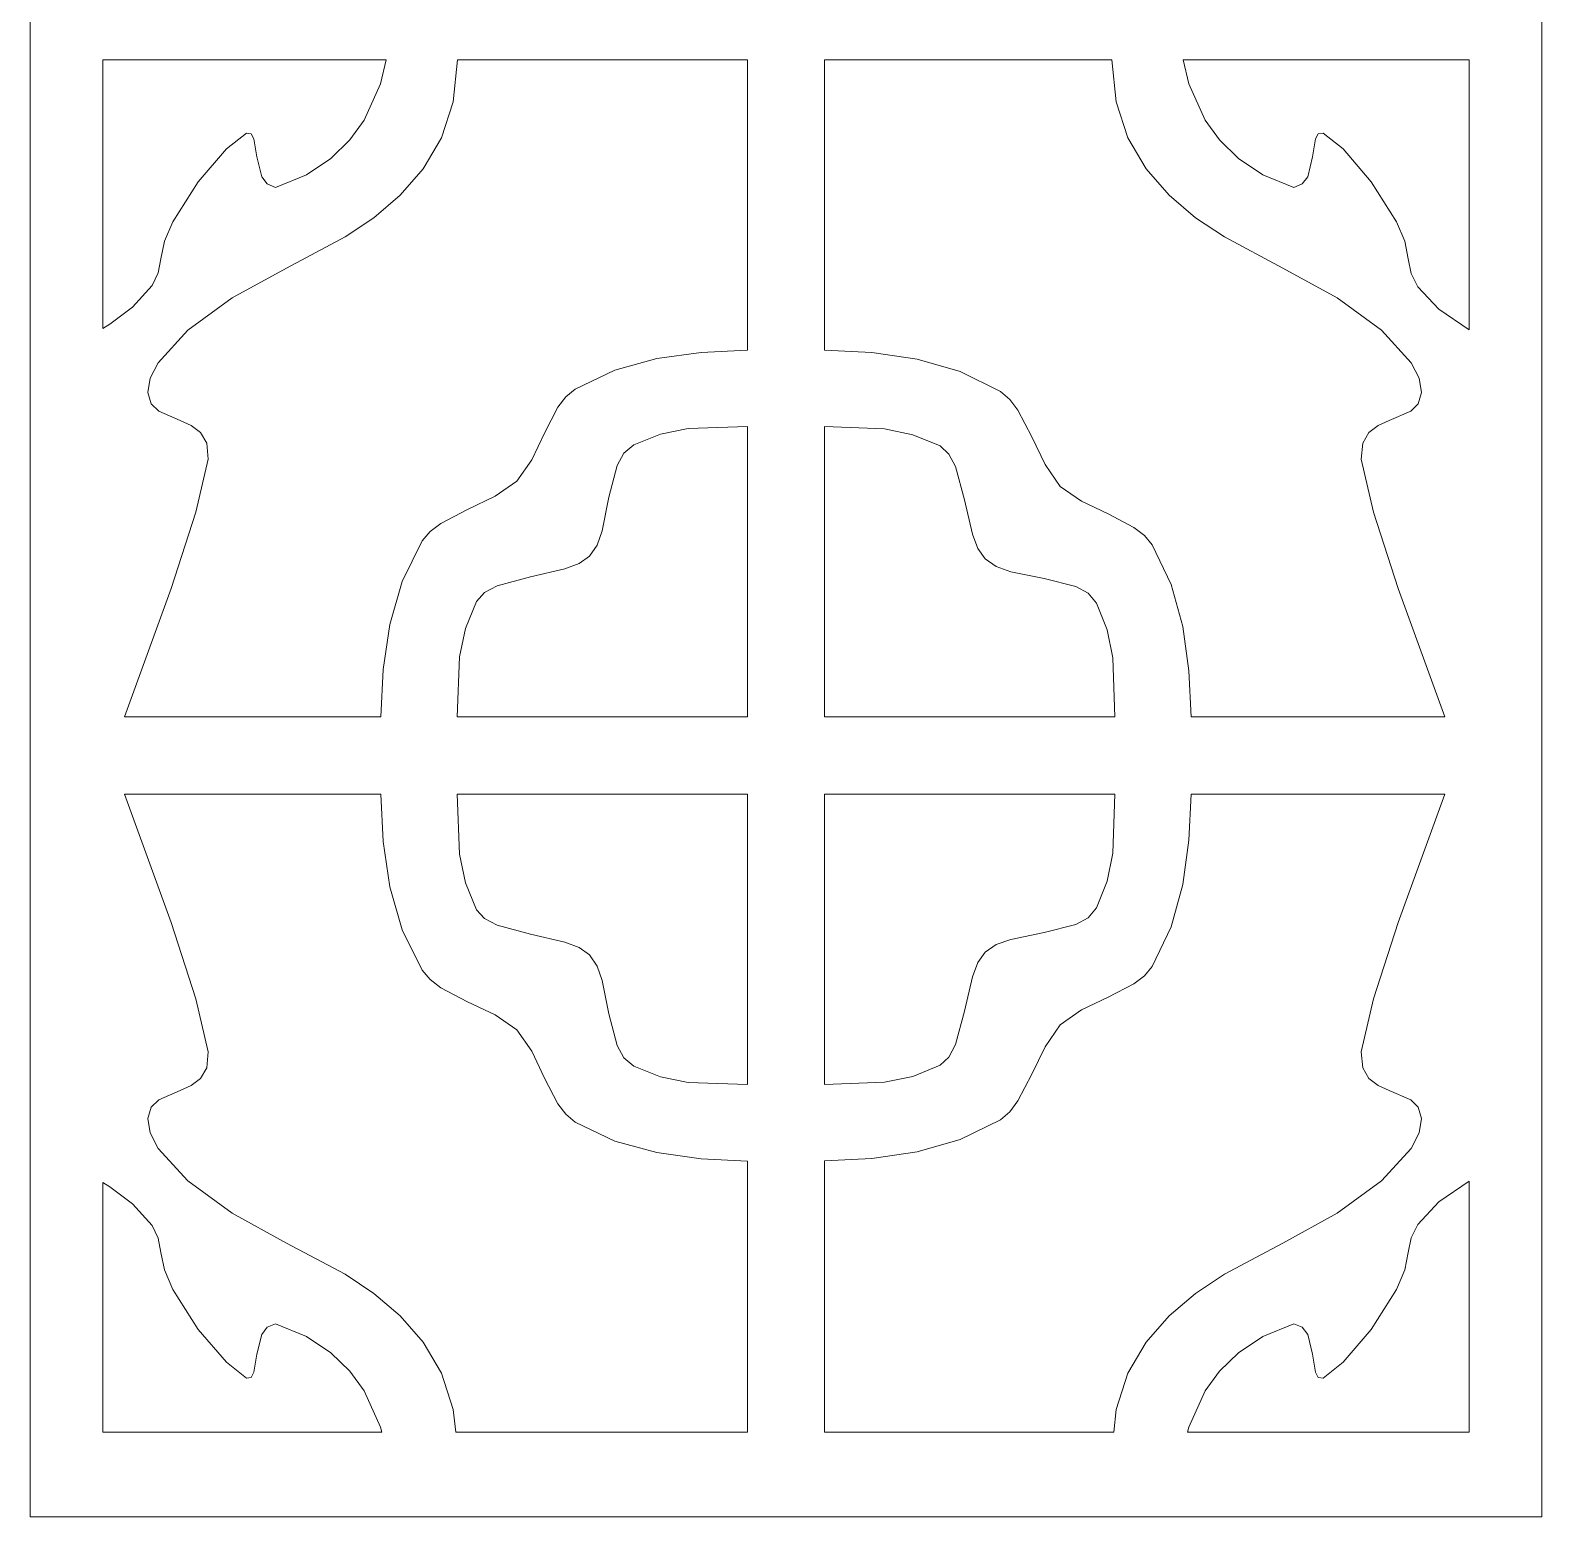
# Model space of a CAD drawing. Header units: centimetres. Extents: x -9.2 to 6.7, y -13.6 to 13.1.
# Drawn here: x -0.08 to 6.71, y -13.58 to -6.89 of the extents above; entities that cross this region are included whole.
import ezdxf

# ---------------------------------------------------------------- set-up
doc = ezdxf.new("R2010")
doc.units = ezdxf.units.CM
doc.header["$MEASUREMENT"] = 0
doc.layers.add('layer 1', color=7, linetype='Continuous')

msp = doc.modelspace()

# ---------------------------------------------------------------- linework, layer by layer
at = {"layer": 'layer 1', "color": 242, "lineweight": 9}
for points, knots in [([(-0.08297, 13.06701), (-0.08297, 13.06701), (6.71348, 13.06701), (6.71348, 13.06701), (6.71348, 13.06701), (6.71348, 13.06701), (6.71348, -13.57505), (6.71348, -13.57505), (6.71348, -13.57505), (6.71348, -13.57505), (-0.08297, -13.57505), (-0.08297, -13.57505), (-0.08297, -13.57505), (-0.08297, -13.57505), (-0.08297, 13.06701), (-0.08297, 13.06701)], [0, 0, 0, 0, 0.2, 0.2, 0.2, 0.2, 0.4, 0.4, 0.4, 0.4, 0.6, 0.6, 0.6, 0.6, 1, 1, 1, 1]), ([(0.24286, -8.2356), (0.24286, -8.2356), (0.24286, -7.02781), (0.24286, -7.02781), (0.24286, -7.02781), (0.24286, -7.02781), (1.51715, -7.02781), (1.51715, -7.02781), (1.51715, -7.02781), (1.51715, -7.02781), (1.4924, -7.13549), (1.4924, -7.13549), (1.4924, -7.13549), (1.4924, -7.13549), (1.41815, -7.29919), (1.41815, -7.29919), (1.41815, -7.29919), (1.41815, -7.29919), (1.35477, -7.38691), (1.35477, -7.38691), (1.35477, -7.38691), (1.35477, -7.38691), (1.26922, -7.47072), (1.26922, -7.47072), (1.26922, -7.47072), (1.26922, -7.47072), (1.15893, -7.54367), (1.15893, -7.54367), (1.15893, -7.54367), (1.15893, -7.54367), (1.01998, -7.60098), (1.01998, -7.60098), (1.01998, -7.60098), (1.01998, -7.60098), (0.98177, -7.58492), (0.98177, -7.58492), (0.98177, -7.58492), (0.98177, -7.58492), (0.95788, -7.55278), (0.95788, -7.55278), (0.95788, -7.55278), (0.95788, -7.55278), (0.93574, -7.46421), (0.93574, -7.46421), (0.93574, -7.46421), (0.93574, -7.46421), (0.92315, -7.38257), (0.92315, -7.38257), (0.92315, -7.38257), (0.92315, -7.38257), (0.91056, -7.35955), (0.91056, -7.35955), (0.91056, -7.35955), (0.91056, -7.35955), (0.88884, -7.35652), (0.88884, -7.35652), (0.88884, -7.35652), (0.88884, -7.35652), (0.79897, -7.42772), (0.79897, -7.42772), (0.79897, -7.42772), (0.79897, -7.42772), (0.67261, -7.57536), (0.67261, -7.57536), (0.67261, -7.57536), (0.67261, -7.57536), (0.55841, -7.75514), (0.55841, -7.75514), (0.55841, -7.75514), (0.55841, -7.75514), (0.52107, -7.84284), (0.52107, -7.84284), (0.52107, -7.84284), (0.52107, -7.84284), (0.50501, -7.92143), (0.50501, -7.92143), (0.50501, -7.92143), (0.50501, -7.92143), (0.49283, -7.98483), (0.49283, -7.98483), (0.49283, -7.98483), (0.49283, -7.98483), (0.46505, -8.04214), (0.46505, -8.04214), (0.46505, -8.04214), (0.46505, -8.04214), (0.37734, -8.13984), (0.37734, -8.13984), (0.37734, -8.13984), (0.37734, -8.13984), (0.27443, -8.21541), (0.27443, -8.21541), (0.27443, -8.21541), (0.27443, -8.21541), (0.24286, -8.2356), (0.24286, -8.2356)], [0, 0, 0, 0, 0.04, 0.04, 0.04, 0.04, 0.08, 0.08, 0.08, 0.08, 0.12, 0.12, 0.12, 0.12, 0.16, 0.16, 0.16, 0.16, 0.2, 0.2, 0.2, 0.2, 0.24, 0.24, 0.24, 0.24, 0.28, 0.28, 0.28, 0.28, 0.32, 0.32, 0.32, 0.32, 0.36, 0.36, 0.36, 0.36, 0.4, 0.4, 0.4, 0.4, 0.44, 0.44, 0.44, 0.44, 0.48, 0.48, 0.48, 0.48, 0.52, 0.52, 0.52, 0.52, 0.56, 0.56, 0.56, 0.56, 0.6, 0.6, 0.6, 0.6, 0.64, 0.64, 0.64, 0.64, 0.68, 0.68, 0.68, 0.68, 0.72, 0.72, 0.72, 0.72, 0.76, 0.76, 0.76, 0.76, 0.8, 0.8, 0.8, 0.8, 0.84, 0.84, 0.84, 0.84, 0.88, 0.88, 0.88, 0.88, 0.92, 0.92, 0.92, 0.92, 1, 1, 1, 1]), ([(3.14156, -8.33178), (3.14156, -8.33178), (2.93401, -8.34218), (2.93401, -8.34218), (2.93401, -8.34218), (2.93401, -8.34218), (2.73514, -8.36954), (2.73514, -8.36954), (2.73514, -8.36954), (2.73514, -8.36954), (2.54581, -8.42165), (2.54581, -8.42165), (2.54581, -8.42165), (2.54581, -8.42165), (2.36779, -8.50719), (2.36779, -8.50719), (2.36779, -8.50719), (2.36779, -8.50719), (2.32568, -8.54237), (2.32568, -8.54237), (2.32568, -8.54237), (2.32568, -8.54237), (2.28963, -8.58925), (2.28963, -8.58925), (2.28963, -8.58925), (2.28963, -8.58925), (2.22884, -8.70477), (2.22884, -8.70477), (2.22884, -8.70477), (2.22884, -8.70477), (2.17196, -8.82505), (2.17196, -8.82505), (2.17196, -8.82505), (2.17196, -8.82505), (2.10553, -8.92143), (2.10553, -8.92143), (2.10553, -8.92143), (2.10553, -8.92143), (2.00695, -8.98831), (2.00695, -8.98831), (2.00695, -8.98831), (2.00695, -8.98831), (1.88277, -9.04779), (1.88277, -9.04779), (1.88277, -9.04779), (1.88277, -9.04779), (1.76293, -9.11076), (1.76293, -9.11076), (1.76293, -9.11076), (1.76293, -9.11076), (1.71472, -9.14766), (1.71472, -9.14766), (1.71472, -9.14766), (1.71472, -9.14766), (1.6787, -9.18979), (1.6787, -9.18979), (1.6787, -9.18979), (1.6787, -9.18979), (1.58924, -9.37128), (1.58924, -9.37128), (1.58924, -9.37128), (1.58924, -9.37128), (1.53367, -9.56451), (1.53367, -9.56451), (1.53367, -9.56451), (1.53367, -9.56451), (1.50457, -9.76816), (1.50457, -9.76816), (1.50457, -9.76816), (1.50457, -9.76816), (1.49284, -9.98048), (1.49284, -9.98048), (1.49284, -9.98048), (1.49284, -9.98048), (0.34129, -9.98048), (0.34129, -9.98048), (0.34129, -9.98048), (0.34129, -9.98048), (0.55102, -9.40384), (0.55102, -9.40384), (0.55102, -9.40384), (0.55102, -9.40384), (0.66219, -9.06038), (0.66219, -9.06038), (0.66219, -9.06038), (0.66219, -9.06038), (0.71689, -8.822), (0.71689, -8.822), (0.71689, -8.822), (0.71689, -8.822), (0.71039, -8.75036), (0.71039, -8.75036), (0.71039, -8.75036), (0.71039, -8.75036), (0.68259, -8.70216), (0.68259, -8.70216), (0.68259, -8.70216), (0.68259, -8.70216), (0.64047, -8.67089), (0.64047, -8.67089), (0.64047, -8.67089), (0.64047, -8.67089), (0.59097, -8.64875), (0.59097, -8.64875), (0.59097, -8.64875), (0.59097, -8.64875), (0.49458, -8.60707), (0.49458, -8.60707), (0.49458, -8.60707), (0.49458, -8.60707), (0.46115, -8.57363), (0.46115, -8.57363), (0.46115, -8.57363), (0.46115, -8.57363), (0.44638, -8.52282), (0.44638, -8.52282), (0.44638, -8.52282), (0.44638, -8.52282), (0.4568, -8.45813), (0.4568, -8.45813), (0.4568, -8.45813), (0.4568, -8.45813), (0.49197, -8.38865), (0.49197, -8.38865), (0.49197, -8.38865), (0.49197, -8.38865), (0.6257, -8.24318), (0.6257, -8.24318), (0.6257, -8.24318), (0.6257, -8.24318), (0.82545, -8.0973), (0.82545, -8.0973), (0.82545, -8.0973), (0.82545, -8.0973), (1.06905, -7.96355), (1.06905, -7.96355), (1.06905, -7.96355), (1.06905, -7.96355), (1.33261, -7.82374), (1.33261, -7.82374), (1.33261, -7.82374), (1.33261, -7.82374), (1.46157, -7.73732), (1.46157, -7.73732), (1.46157, -7.73732), (1.46157, -7.73732), (1.58099, -7.63615), (1.58099, -7.63615), (1.58099, -7.63615), (1.58099, -7.63615), (1.68433, -7.51761), (1.68433, -7.51761), (1.68433, -7.51761), (1.68433, -7.51761), (1.76554, -7.37822), (1.76554, -7.37822), (1.76554, -7.37822), (1.76554, -7.37822), (1.81938, -7.21584), (1.81938, -7.21584), (1.81938, -7.21584), (1.81938, -7.21584), (1.83891, -7.02781), (1.83891, -7.02781), (1.83891, -7.02781), (1.83891, -7.02781), (3.14156, -7.02781), (3.14156, -7.02781), (3.14156, -7.02781), (3.14156, -7.02781), (3.14156, -8.33178), (3.14156, -8.33178)], [0, 0, 0, 0, 0.0227273, 0.0227273, 0.0227273, 0.0227273, 0.0454545, 0.0454545, 0.0454545, 0.0454545, 0.0681818, 0.0681818, 0.0681818, 0.0681818, 0.0909091, 0.0909091, 0.0909091, 0.0909091, 0.1136364, 0.1136364, 0.1136364, 0.1136364, 0.1363636, 0.1363636, 0.1363636, 0.1363636, 0.1590909, 0.1590909, 0.1590909, 0.1590909, 0.1818182, 0.1818182, 0.1818182, 0.1818182, 0.2045455, 0.2045455, 0.2045455, 0.2045455, 0.2272727, 0.2272727, 0.2272727, 0.2272727, 0.25, 0.25, 0.25, 0.25, 0.2727273, 0.2727273, 0.2727273, 0.2727273, 0.2954545, 0.2954545, 0.2954545, 0.2954545, 0.3181818, 0.3181818, 0.3181818, 0.3181818, 0.3409091, 0.3409091, 0.3409091, 0.3409091, 0.3636364, 0.3636364, 0.3636364, 0.3636364, 0.3863636, 0.3863636, 0.3863636, 0.3863636, 0.4090909, 0.4090909, 0.4090909, 0.4090909, 0.4318182, 0.4318182, 0.4318182, 0.4318182, 0.4545455, 0.4545455, 0.4545455, 0.4545455, 0.4772727, 0.4772727, 0.4772727, 0.4772727, 0.5, 0.5, 0.5, 0.5, 0.5227273, 0.5227273, 0.5227273, 0.5227273, 0.5454545, 0.5454545, 0.5454545, 0.5454545, 0.5681818, 0.5681818, 0.5681818, 0.5681818, 0.5909091, 0.5909091, 0.5909091, 0.5909091, 0.6136364, 0.6136364, 0.6136364, 0.6136364, 0.6363636, 0.6363636, 0.6363636, 0.6363636, 0.6590909, 0.6590909, 0.6590909, 0.6590909, 0.6818182, 0.6818182, 0.6818182, 0.6818182, 0.7045455, 0.7045455, 0.7045455, 0.7045455, 0.7272727, 0.7272727, 0.7272727, 0.7272727, 0.75, 0.75, 0.75, 0.75, 0.7727273, 0.7727273, 0.7727273, 0.7727273, 0.7954545, 0.7954545, 0.7954545, 0.7954545, 0.8181818, 0.8181818, 0.8181818, 0.8181818, 0.8409091, 0.8409091, 0.8409091, 0.8409091, 0.8636364, 0.8636364, 0.8636364, 0.8636364, 0.8863636, 0.8863636, 0.8863636, 0.8863636, 0.9090909, 0.9090909, 0.9090909, 0.9090909, 0.9318182, 0.9318182, 0.9318182, 0.9318182, 0.9545455, 0.9545455, 0.9545455, 0.9545455, 1, 1, 1, 1]), ([(5.13723, -9.98048), (5.13723, -9.98048), (5.12681, -9.77336), (5.12681, -9.77336), (5.12681, -9.77336), (5.12681, -9.77336), (5.09989, -9.57406), (5.09989, -9.57406), (5.09989, -9.57406), (5.09989, -9.57406), (5.04734, -9.38475), (5.04734, -9.38475), (5.04734, -9.38475), (5.04734, -9.38475), (4.9618, -9.20672), (4.9618, -9.20672), (4.9618, -9.20672), (4.9618, -9.20672), (4.92663, -9.1646), (4.92663, -9.1646), (4.92663, -9.1646), (4.92663, -9.1646), (4.87974, -9.12855), (4.87974, -9.12855), (4.87974, -9.12855), (4.87974, -9.12855), (4.76424, -9.06777), (4.76424, -9.06777), (4.76424, -9.06777), (4.76424, -9.06777), (4.64396, -9.01088), (4.64396, -9.01088), (4.64396, -9.01088), (4.64396, -9.01088), (4.54756, -8.94445), (4.54756, -8.94445), (4.54756, -8.94445), (4.54756, -8.94445), (4.48068, -8.84589), (4.48068, -8.84589), (4.48068, -8.84589), (4.48068, -8.84589), (4.4212, -8.72169), (4.4212, -8.72169), (4.4212, -8.72169), (4.4212, -8.72169), (4.35823, -8.60229), (4.35823, -8.60229), (4.35823, -8.60229), (4.35823, -8.60229), (4.32133, -8.55366), (4.32133, -8.55366), (4.32133, -8.55366), (4.32133, -8.55366), (4.27922, -8.51762), (4.27922, -8.51762), (4.27922, -8.51762), (4.27922, -8.51762), (4.09771, -8.42817), (4.09771, -8.42817), (4.09771, -8.42817), (4.09771, -8.42817), (3.90448, -8.37303), (3.90448, -8.37303), (3.90448, -8.37303), (3.90448, -8.37303), (3.70083, -8.3435), (3.70083, -8.3435), (3.70083, -8.3435), (3.70083, -8.3435), (3.48895, -8.3322), (3.48895, -8.3322), (3.48895, -8.3322), (3.48895, -8.3322), (3.48895, -7.02781), (3.48895, -7.02781), (3.48895, -7.02781), (3.48895, -7.02781), (4.77986, -7.02781), (4.77986, -7.02781), (4.77986, -7.02781), (4.77986, -7.02781), (4.79941, -7.21584), (4.79941, -7.21584), (4.79941, -7.21584), (4.79941, -7.21584), (4.85282, -7.37822), (4.85282, -7.37822), (4.85282, -7.37822), (4.85282, -7.37822), (4.93446, -7.51761), (4.93446, -7.51761), (4.93446, -7.51761), (4.93446, -7.51761), (5.0378, -7.63615), (5.0378, -7.63615), (5.0378, -7.63615), (5.0378, -7.63615), (5.15676, -7.73732), (5.15676, -7.73732), (5.15676, -7.73732), (5.15676, -7.73732), (5.28617, -7.82374), (5.28617, -7.82374), (5.28617, -7.82374), (5.28617, -7.82374), (5.54974, -7.96355), (5.54974, -7.96355), (5.54974, -7.96355), (5.54974, -7.96355), (5.79332, -8.0973), (5.79332, -8.0973), (5.79332, -8.0973), (5.79332, -8.0973), (5.99307, -8.24318), (5.99307, -8.24318), (5.99307, -8.24318), (5.99307, -8.24318), (6.12682, -8.38865), (6.12682, -8.38865), (6.12682, -8.38865), (6.12682, -8.38865), (6.16199, -8.45813), (6.16199, -8.45813), (6.16199, -8.45813), (6.16199, -8.45813), (6.17197, -8.52282), (6.17197, -8.52282), (6.17197, -8.52282), (6.17197, -8.52282), (6.15764, -8.57363), (6.15764, -8.57363), (6.15764, -8.57363), (6.15764, -8.57363), (6.12421, -8.60707), (6.12421, -8.60707), (6.12421, -8.60707), (6.12421, -8.60707), (6.0278, -8.64875), (6.0278, -8.64875), (6.0278, -8.64875), (6.0278, -8.64875), (5.97787, -8.67089), (5.97787, -8.67089), (5.97787, -8.67089), (5.97787, -8.67089), (5.93618, -8.70216), (5.93618, -8.70216), (5.93618, -8.70216), (5.93618, -8.70216), (5.9084, -8.75036), (5.9084, -8.75036), (5.9084, -8.75036), (5.9084, -8.75036), (5.90188, -8.822), (5.90188, -8.822), (5.90188, -8.822), (5.90188, -8.822), (5.95616, -9.06038), (5.95616, -9.06038), (5.95616, -9.06038), (5.95616, -9.06038), (6.06732, -9.40384), (6.06732, -9.40384), (6.06732, -9.40384), (6.06732, -9.40384), (6.27705, -9.98048), (6.27705, -9.98048), (6.27705, -9.98048), (6.27705, -9.98048), (5.13723, -9.98048), (5.13723, -9.98048)], [0, 0, 0, 0, 0.0227273, 0.0227273, 0.0227273, 0.0227273, 0.0454545, 0.0454545, 0.0454545, 0.0454545, 0.0681818, 0.0681818, 0.0681818, 0.0681818, 0.0909091, 0.0909091, 0.0909091, 0.0909091, 0.1136364, 0.1136364, 0.1136364, 0.1136364, 0.1363636, 0.1363636, 0.1363636, 0.1363636, 0.1590909, 0.1590909, 0.1590909, 0.1590909, 0.1818182, 0.1818182, 0.1818182, 0.1818182, 0.2045455, 0.2045455, 0.2045455, 0.2045455, 0.2272727, 0.2272727, 0.2272727, 0.2272727, 0.25, 0.25, 0.25, 0.25, 0.2727273, 0.2727273, 0.2727273, 0.2727273, 0.2954545, 0.2954545, 0.2954545, 0.2954545, 0.3181818, 0.3181818, 0.3181818, 0.3181818, 0.3409091, 0.3409091, 0.3409091, 0.3409091, 0.3636364, 0.3636364, 0.3636364, 0.3636364, 0.3863636, 0.3863636, 0.3863636, 0.3863636, 0.4090909, 0.4090909, 0.4090909, 0.4090909, 0.4318182, 0.4318182, 0.4318182, 0.4318182, 0.4545455, 0.4545455, 0.4545455, 0.4545455, 0.4772727, 0.4772727, 0.4772727, 0.4772727, 0.5, 0.5, 0.5, 0.5, 0.5227273, 0.5227273, 0.5227273, 0.5227273, 0.5454545, 0.5454545, 0.5454545, 0.5454545, 0.5681818, 0.5681818, 0.5681818, 0.5681818, 0.5909091, 0.5909091, 0.5909091, 0.5909091, 0.6136364, 0.6136364, 0.6136364, 0.6136364, 0.6363636, 0.6363636, 0.6363636, 0.6363636, 0.6590909, 0.6590909, 0.6590909, 0.6590909, 0.6818182, 0.6818182, 0.6818182, 0.6818182, 0.7045455, 0.7045455, 0.7045455, 0.7045455, 0.7272727, 0.7272727, 0.7272727, 0.7272727, 0.75, 0.75, 0.75, 0.75, 0.7727273, 0.7727273, 0.7727273, 0.7727273, 0.7954545, 0.7954545, 0.7954545, 0.7954545, 0.8181818, 0.8181818, 0.8181818, 0.8181818, 0.8409091, 0.8409091, 0.8409091, 0.8409091, 0.8636364, 0.8636364, 0.8636364, 0.8636364, 0.8863636, 0.8863636, 0.8863636, 0.8863636, 0.9090909, 0.9090909, 0.9090909, 0.9090909, 0.9318182, 0.9318182, 0.9318182, 0.9318182, 0.9545455, 0.9545455, 0.9545455, 0.9545455, 1, 1, 1, 1]), ([(6.38765, -7.02781), (6.38765, -7.02781), (6.38765, -8.24148), (6.38765, -8.24148), (6.38765, -8.24148), (6.38765, -8.24148), (6.251, -8.14809), (6.251, -8.14809), (6.251, -8.14809), (6.251, -8.14809), (6.15677, -8.04736), (6.15677, -8.04736), (6.15677, -8.04736), (6.15677, -8.04736), (6.12638, -7.98744), (6.12638, -7.98744), (6.12638, -7.98744), (6.12638, -7.98744), (6.11335, -7.92143), (6.11335, -7.92143), (6.11335, -7.92143), (6.11335, -7.92143), (6.09772, -7.84284), (6.09772, -7.84284), (6.09772, -7.84284), (6.09772, -7.84284), (6.06038, -7.75514), (6.06038, -7.75514), (6.06038, -7.75514), (6.06038, -7.75514), (5.94618, -7.57536), (5.94618, -7.57536), (5.94618, -7.57536), (5.94618, -7.57536), (5.81982, -7.42772), (5.81982, -7.42772), (5.81982, -7.42772), (5.81982, -7.42772), (5.72994, -7.35652), (5.72994, -7.35652), (5.72994, -7.35652), (5.72994, -7.35652), (5.70822, -7.35955), (5.70822, -7.35955), (5.70822, -7.35955), (5.70822, -7.35955), (5.69562, -7.38257), (5.69562, -7.38257), (5.69562, -7.38257), (5.69562, -7.38257), (5.68261, -7.46421), (5.68261, -7.46421), (5.68261, -7.46421), (5.68261, -7.46421), (5.66089, -7.55278), (5.66089, -7.55278), (5.66089, -7.55278), (5.66089, -7.55278), (5.63658, -7.58492), (5.63658, -7.58492), (5.63658, -7.58492), (5.63658, -7.58492), (5.5988, -7.60098), (5.5988, -7.60098), (5.5988, -7.60098), (5.5988, -7.60098), (5.45985, -7.54367), (5.45985, -7.54367), (5.45985, -7.54367), (5.45985, -7.54367), (5.34913, -7.47072), (5.34913, -7.47072), (5.34913, -7.47072), (5.34913, -7.47072), (5.26403, -7.38691), (5.26403, -7.38691), (5.26403, -7.38691), (5.26403, -7.38691), (5.20018, -7.29919), (5.20018, -7.29919), (5.20018, -7.29919), (5.20018, -7.29919), (5.12637, -7.13549), (5.12637, -7.13549), (5.12637, -7.13549), (5.12637, -7.13549), (5.10118, -7.02781), (5.10118, -7.02781), (5.10118, -7.02781), (5.10118, -7.02781), (6.38765, -7.02781), (6.38765, -7.02781)], [0, 0, 0, 0, 0.0416667, 0.0416667, 0.0416667, 0.0416667, 0.0833333, 0.0833333, 0.0833333, 0.0833333, 0.125, 0.125, 0.125, 0.125, 0.1666667, 0.1666667, 0.1666667, 0.1666667, 0.2083333, 0.2083333, 0.2083333, 0.2083333, 0.25, 0.25, 0.25, 0.25, 0.2916667, 0.2916667, 0.2916667, 0.2916667, 0.3333333, 0.3333333, 0.3333333, 0.3333333, 0.375, 0.375, 0.375, 0.375, 0.4166667, 0.4166667, 0.4166667, 0.4166667, 0.4583333, 0.4583333, 0.4583333, 0.4583333, 0.5, 0.5, 0.5, 0.5, 0.5416667, 0.5416667, 0.5416667, 0.5416667, 0.5833333, 0.5833333, 0.5833333, 0.5833333, 0.625, 0.625, 0.625, 0.625, 0.6666667, 0.6666667, 0.6666667, 0.6666667, 0.7083333, 0.7083333, 0.7083333, 0.7083333, 0.75, 0.75, 0.75, 0.75, 0.7916667, 0.7916667, 0.7916667, 0.7916667, 0.8333333, 0.8333333, 0.8333333, 0.8333333, 0.875, 0.875, 0.875, 0.875, 0.9166667, 0.9166667, 0.9166667, 0.9166667, 1, 1, 1, 1]), ([(1.83632, -9.98048), (1.83632, -9.98048), (1.84716, -9.71041), (1.84716, -9.71041), (1.84716, -9.71041), (1.84716, -9.71041), (1.87366, -9.58274), (1.87366, -9.58274), (1.87366, -9.58274), (1.87366, -9.58274), (1.92316, -9.46117), (1.92316, -9.46117), (1.92316, -9.46117), (1.92316, -9.46117), (1.95962, -9.42122), (1.95962, -9.42122), (1.95962, -9.42122), (1.95962, -9.42122), (2.01651, -9.39169), (2.01651, -9.39169), (2.01651, -9.39169), (2.01651, -9.39169), (2.16589, -9.35131), (2.16589, -9.35131), (2.16589, -9.35131), (2.16589, -9.35131), (2.3209, -9.31527), (2.3209, -9.31527), (2.3209, -9.31527), (2.3209, -9.31527), (2.38472, -9.29096), (2.38472, -9.29096), (2.38472, -9.29096), (2.38472, -9.29096), (2.43161, -9.25881), (2.43161, -9.25881), (2.43161, -9.25881), (2.43161, -9.25881), (2.46549, -9.20802), (2.46549, -9.20802), (2.46549, -9.20802), (2.46549, -9.20802), (2.48894, -9.14376), (2.48894, -9.14376), (2.48894, -9.14376), (2.48894, -9.14376), (2.51933, -8.99351), (2.51933, -8.99351), (2.51933, -8.99351), (2.51933, -8.99351), (2.55581, -8.85109), (2.55581, -8.85109), (2.55581, -8.85109), (2.55581, -8.85109), (2.5862, -8.79552), (2.5862, -8.79552), (2.5862, -8.79552), (2.5862, -8.79552), (2.6305, -8.75773), (2.6305, -8.75773), (2.6305, -8.75773), (2.6305, -8.75773), (2.75034, -8.70997), (2.75034, -8.70997), (2.75034, -8.70997), (2.75034, -8.70997), (2.87582, -8.68478), (2.87582, -8.68478), (2.87582, -8.68478), (2.87582, -8.68478), (3.14156, -8.67524), (3.14156, -8.67524), (3.14156, -8.67524), (3.14156, -8.67524), (3.14156, -9.98048), (3.14156, -9.98048), (3.14156, -9.98048), (3.14156, -9.98048), (1.83632, -9.98048), (1.83632, -9.98048)], [0, 0, 0, 0, 0.047619, 0.047619, 0.047619, 0.047619, 0.0952381, 0.0952381, 0.0952381, 0.0952381, 0.1428571, 0.1428571, 0.1428571, 0.1428571, 0.1904762, 0.1904762, 0.1904762, 0.1904762, 0.2380952, 0.2380952, 0.2380952, 0.2380952, 0.2857143, 0.2857143, 0.2857143, 0.2857143, 0.3333333, 0.3333333, 0.3333333, 0.3333333, 0.3809524, 0.3809524, 0.3809524, 0.3809524, 0.4285714, 0.4285714, 0.4285714, 0.4285714, 0.4761905, 0.4761905, 0.4761905, 0.4761905, 0.5238095, 0.5238095, 0.5238095, 0.5238095, 0.5714286, 0.5714286, 0.5714286, 0.5714286, 0.6190476, 0.6190476, 0.6190476, 0.6190476, 0.6666667, 0.6666667, 0.6666667, 0.6666667, 0.7142857, 0.7142857, 0.7142857, 0.7142857, 0.7619048, 0.7619048, 0.7619048, 0.7619048, 0.8095238, 0.8095238, 0.8095238, 0.8095238, 0.8571429, 0.8571429, 0.8571429, 0.8571429, 0.9047619, 0.9047619, 0.9047619, 0.9047619, 1, 1, 1, 1]), ([(3.48895, -8.67568), (3.48895, -8.67568), (3.7586, -8.68652), (3.7586, -8.68652), (3.7586, -8.68652), (3.7586, -8.68652), (3.88625, -8.71258), (3.88625, -8.71258), (3.88625, -8.71258), (3.88625, -8.71258), (4.00782, -8.76208), (4.00782, -8.76208), (4.00782, -8.76208), (4.00782, -8.76208), (4.04777, -8.79898), (4.04777, -8.79898), (4.04777, -8.79898), (4.04777, -8.79898), (4.07731, -8.85587), (4.07731, -8.85587), (4.07731, -8.85587), (4.07731, -8.85587), (4.11812, -9.00481), (4.11812, -9.00481), (4.11812, -9.00481), (4.11812, -9.00481), (4.15416, -9.15982), (4.15416, -9.15982), (4.15416, -9.15982), (4.15416, -9.15982), (4.17804, -9.22408), (4.17804, -9.22408), (4.17804, -9.22408), (4.17804, -9.22408), (4.21018, -9.27055), (4.21018, -9.27055), (4.21018, -9.27055), (4.21018, -9.27055), (4.26097, -9.30485), (4.26097, -9.30485), (4.26097, -9.30485), (4.26097, -9.30485), (4.32567, -9.32786), (4.32567, -9.32786), (4.32567, -9.32786), (4.32567, -9.32786), (4.47548, -9.35869), (4.47548, -9.35869), (4.47548, -9.35869), (4.47548, -9.35869), (4.6179, -9.39473), (4.6179, -9.39473), (4.6179, -9.39473), (4.6179, -9.39473), (4.67348, -9.42512), (4.67348, -9.42512), (4.67348, -9.42512), (4.67348, -9.42512), (4.71126, -9.46942), (4.71126, -9.46942), (4.71126, -9.46942), (4.71126, -9.46942), (4.75946, -9.5897), (4.75946, -9.5897), (4.75946, -9.5897), (4.75946, -9.5897), (4.78421, -9.71518), (4.78421, -9.71518), (4.78421, -9.71518), (4.78421, -9.71518), (4.79375, -9.98048), (4.79375, -9.98048), (4.79375, -9.98048), (4.79375, -9.98048), (3.48895, -9.98048), (3.48895, -9.98048), (3.48895, -9.98048), (3.48895, -9.98048), (3.48895, -8.67568), (3.48895, -8.67568)], [0, 0, 0, 0, 0.047619, 0.047619, 0.047619, 0.047619, 0.0952381, 0.0952381, 0.0952381, 0.0952381, 0.1428571, 0.1428571, 0.1428571, 0.1428571, 0.1904762, 0.1904762, 0.1904762, 0.1904762, 0.2380952, 0.2380952, 0.2380952, 0.2380952, 0.2857143, 0.2857143, 0.2857143, 0.2857143, 0.3333333, 0.3333333, 0.3333333, 0.3333333, 0.3809524, 0.3809524, 0.3809524, 0.3809524, 0.4285714, 0.4285714, 0.4285714, 0.4285714, 0.4761905, 0.4761905, 0.4761905, 0.4761905, 0.5238095, 0.5238095, 0.5238095, 0.5238095, 0.5714286, 0.5714286, 0.5714286, 0.5714286, 0.6190476, 0.6190476, 0.6190476, 0.6190476, 0.6666667, 0.6666667, 0.6666667, 0.6666667, 0.7142857, 0.7142857, 0.7142857, 0.7142857, 0.7619048, 0.7619048, 0.7619048, 0.7619048, 0.8095238, 0.8095238, 0.8095238, 0.8095238, 0.8571429, 0.8571429, 0.8571429, 0.8571429, 0.9047619, 0.9047619, 0.9047619, 0.9047619, 1, 1, 1, 1]), ([(3.14156, -13.195), (3.14156, -13.195), (1.83002, -13.195), (1.83002, -13.195), (1.83002, -13.195), (1.83002, -13.195), (1.81938, -13.09253), (1.81938, -13.09253), (1.81938, -13.09253), (1.81938, -13.09253), (1.76554, -12.93013), (1.76554, -12.93013), (1.76554, -12.93013), (1.76554, -12.93013), (1.68433, -12.79076), (1.68433, -12.79076), (1.68433, -12.79076), (1.68433, -12.79076), (1.58099, -12.67222), (1.58099, -12.67222), (1.58099, -12.67222), (1.58099, -12.67222), (1.46157, -12.57103), (1.46157, -12.57103), (1.46157, -12.57103), (1.46157, -12.57103), (1.33261, -12.48462), (1.33261, -12.48462), (1.33261, -12.48462), (1.33261, -12.48462), (1.06905, -12.34482), (1.06905, -12.34482), (1.06905, -12.34482), (1.06905, -12.34482), (0.82545, -12.21107), (0.82545, -12.21107), (0.82545, -12.21107), (0.82545, -12.21107), (0.6257, -12.06517), (0.6257, -12.06517), (0.6257, -12.06517), (0.6257, -12.06517), (0.49197, -11.91972), (0.49197, -11.91972), (0.49197, -11.91972), (0.49197, -11.91972), (0.4568, -11.85024), (0.4568, -11.85024), (0.4568, -11.85024), (0.4568, -11.85024), (0.44638, -11.78553), (0.44638, -11.78553), (0.44638, -11.78553), (0.44638, -11.78553), (0.46115, -11.73474), (0.46115, -11.73474), (0.46115, -11.73474), (0.46115, -11.73474), (0.49458, -11.7013), (0.49458, -11.7013), (0.49458, -11.7013), (0.49458, -11.7013), (0.59097, -11.65962), (0.59097, -11.65962), (0.59097, -11.65962), (0.59097, -11.65962), (0.64047, -11.63748), (0.64047, -11.63748), (0.64047, -11.63748), (0.64047, -11.63748), (0.68259, -11.60621), (0.68259, -11.60621), (0.68259, -11.60621), (0.68259, -11.60621), (0.71039, -11.55801), (0.71039, -11.55801), (0.71039, -11.55801), (0.71039, -11.55801), (0.71689, -11.48637), (0.71689, -11.48637), (0.71689, -11.48637), (0.71689, -11.48637), (0.66219, -11.24799), (0.66219, -11.24799), (0.66219, -11.24799), (0.66219, -11.24799), (0.55102, -10.90451), (0.55102, -10.90451), (0.55102, -10.90451), (0.55102, -10.90451), (0.34129, -10.32787), (0.34129, -10.32787), (0.34129, -10.32787), (0.34129, -10.32787), (1.49284, -10.32787), (1.49284, -10.32787), (1.49284, -10.32787), (1.49284, -10.32787), (1.50457, -10.54021), (1.50457, -10.54021), (1.50457, -10.54021), (1.50457, -10.54021), (1.53367, -10.74386), (1.53367, -10.74386), (1.53367, -10.74386), (1.53367, -10.74386), (1.58924, -10.93707), (1.58924, -10.93707), (1.58924, -10.93707), (1.58924, -10.93707), (1.6787, -11.11858), (1.6787, -11.11858), (1.6787, -11.11858), (1.6787, -11.11858), (1.71472, -11.16071), (1.71472, -11.16071), (1.71472, -11.16071), (1.71472, -11.16071), (1.76293, -11.19761), (1.76293, -11.19761), (1.76293, -11.19761), (1.76293, -11.19761), (1.88277, -11.26056), (1.88277, -11.26056), (1.88277, -11.26056), (1.88277, -11.26056), (2.00695, -11.32006), (2.00695, -11.32006), (2.00695, -11.32006), (2.00695, -11.32006), (2.10553, -11.38694), (2.10553, -11.38694), (2.10553, -11.38694), (2.10553, -11.38694), (2.17196, -11.48332), (2.17196, -11.48332), (2.17196, -11.48332), (2.17196, -11.48332), (2.22884, -11.6036), (2.22884, -11.6036), (2.22884, -11.6036), (2.22884, -11.6036), (2.28963, -11.7191), (2.28963, -11.7191), (2.28963, -11.7191), (2.28963, -11.7191), (2.32568, -11.766), (2.32568, -11.766), (2.32568, -11.766), (2.32568, -11.766), (2.36779, -11.80117), (2.36779, -11.80117), (2.36779, -11.80117), (2.36779, -11.80117), (2.54581, -11.8867), (2.54581, -11.8867), (2.54581, -11.8867), (2.54581, -11.8867), (2.73514, -11.93881), (2.73514, -11.93881), (2.73514, -11.93881), (2.73514, -11.93881), (2.93401, -11.96617), (2.93401, -11.96617), (2.93401, -11.96617), (2.93401, -11.96617), (3.14156, -11.97659), (3.14156, -11.97659), (3.14156, -11.97659), (3.14156, -11.97659), (3.14156, -13.195), (3.14156, -13.195)], [0, 0, 0, 0, 0.0227273, 0.0227273, 0.0227273, 0.0227273, 0.0454545, 0.0454545, 0.0454545, 0.0454545, 0.0681818, 0.0681818, 0.0681818, 0.0681818, 0.0909091, 0.0909091, 0.0909091, 0.0909091, 0.1136364, 0.1136364, 0.1136364, 0.1136364, 0.1363636, 0.1363636, 0.1363636, 0.1363636, 0.1590909, 0.1590909, 0.1590909, 0.1590909, 0.1818182, 0.1818182, 0.1818182, 0.1818182, 0.2045455, 0.2045455, 0.2045455, 0.2045455, 0.2272727, 0.2272727, 0.2272727, 0.2272727, 0.25, 0.25, 0.25, 0.25, 0.2727273, 0.2727273, 0.2727273, 0.2727273, 0.2954545, 0.2954545, 0.2954545, 0.2954545, 0.3181818, 0.3181818, 0.3181818, 0.3181818, 0.3409091, 0.3409091, 0.3409091, 0.3409091, 0.3636364, 0.3636364, 0.3636364, 0.3636364, 0.3863636, 0.3863636, 0.3863636, 0.3863636, 0.4090909, 0.4090909, 0.4090909, 0.4090909, 0.4318182, 0.4318182, 0.4318182, 0.4318182, 0.4545455, 0.4545455, 0.4545455, 0.4545455, 0.4772727, 0.4772727, 0.4772727, 0.4772727, 0.5, 0.5, 0.5, 0.5, 0.5227273, 0.5227273, 0.5227273, 0.5227273, 0.5454545, 0.5454545, 0.5454545, 0.5454545, 0.5681818, 0.5681818, 0.5681818, 0.5681818, 0.5909091, 0.5909091, 0.5909091, 0.5909091, 0.6136364, 0.6136364, 0.6136364, 0.6136364, 0.6363636, 0.6363636, 0.6363636, 0.6363636, 0.6590909, 0.6590909, 0.6590909, 0.6590909, 0.6818182, 0.6818182, 0.6818182, 0.6818182, 0.7045455, 0.7045455, 0.7045455, 0.7045455, 0.7272727, 0.7272727, 0.7272727, 0.7272727, 0.75, 0.75, 0.75, 0.75, 0.7727273, 0.7727273, 0.7727273, 0.7727273, 0.7954545, 0.7954545, 0.7954545, 0.7954545, 0.8181818, 0.8181818, 0.8181818, 0.8181818, 0.8409091, 0.8409091, 0.8409091, 0.8409091, 0.8636364, 0.8636364, 0.8636364, 0.8636364, 0.8863636, 0.8863636, 0.8863636, 0.8863636, 0.9090909, 0.9090909, 0.9090909, 0.9090909, 0.9318182, 0.9318182, 0.9318182, 0.9318182, 0.9545455, 0.9545455, 0.9545455, 0.9545455, 1, 1, 1, 1]), ([(1.83632, -10.32787), (1.83632, -10.32787), (1.84716, -10.59795), (1.84716, -10.59795), (1.84716, -10.59795), (1.84716, -10.59795), (1.87366, -10.72561), (1.87366, -10.72561), (1.87366, -10.72561), (1.87366, -10.72561), (1.92316, -10.8472), (1.92316, -10.8472), (1.92316, -10.8472), (1.92316, -10.8472), (1.95962, -10.88715), (1.95962, -10.88715), (1.95962, -10.88715), (1.95962, -10.88715), (2.01651, -10.91666), (2.01651, -10.91666), (2.01651, -10.91666), (2.01651, -10.91666), (2.16589, -10.95706), (2.16589, -10.95706), (2.16589, -10.95706), (2.16589, -10.95706), (2.3209, -10.99308), (2.3209, -10.99308), (2.3209, -10.99308), (2.3209, -10.99308), (2.38472, -11.01741), (2.38472, -11.01741), (2.38472, -11.01741), (2.38472, -11.01741), (2.43161, -11.04954), (2.43161, -11.04954), (2.43161, -11.04954), (2.43161, -11.04954), (2.46549, -11.10035), (2.46549, -11.10035), (2.46549, -11.10035), (2.46549, -11.10035), (2.48894, -11.16461), (2.48894, -11.16461), (2.48894, -11.16461), (2.48894, -11.16461), (2.51933, -11.31484), (2.51933, -11.31484), (2.51933, -11.31484), (2.51933, -11.31484), (2.55581, -11.45728), (2.55581, -11.45728), (2.55581, -11.45728), (2.55581, -11.45728), (2.5862, -11.51285), (2.5862, -11.51285), (2.5862, -11.51285), (2.5862, -11.51285), (2.6305, -11.55063), (2.6305, -11.55063), (2.6305, -11.55063), (2.6305, -11.55063), (2.75034, -11.5984), (2.75034, -11.5984), (2.75034, -11.5984), (2.75034, -11.5984), (2.87582, -11.62357), (2.87582, -11.62357), (2.87582, -11.62357), (2.87582, -11.62357), (3.14156, -11.63313), (3.14156, -11.63313), (3.14156, -11.63313), (3.14156, -11.63313), (3.14156, -10.32787), (3.14156, -10.32787), (3.14156, -10.32787), (3.14156, -10.32787), (1.83632, -10.32787), (1.83632, -10.32787)], [0, 0, 0, 0, 0.047619, 0.047619, 0.047619, 0.047619, 0.0952381, 0.0952381, 0.0952381, 0.0952381, 0.1428571, 0.1428571, 0.1428571, 0.1428571, 0.1904762, 0.1904762, 0.1904762, 0.1904762, 0.2380952, 0.2380952, 0.2380952, 0.2380952, 0.2857143, 0.2857143, 0.2857143, 0.2857143, 0.3333333, 0.3333333, 0.3333333, 0.3333333, 0.3809524, 0.3809524, 0.3809524, 0.3809524, 0.4285714, 0.4285714, 0.4285714, 0.4285714, 0.4761905, 0.4761905, 0.4761905, 0.4761905, 0.5238095, 0.5238095, 0.5238095, 0.5238095, 0.5714286, 0.5714286, 0.5714286, 0.5714286, 0.6190476, 0.6190476, 0.6190476, 0.6190476, 0.6666667, 0.6666667, 0.6666667, 0.6666667, 0.7142857, 0.7142857, 0.7142857, 0.7142857, 0.7619048, 0.7619048, 0.7619048, 0.7619048, 0.8095238, 0.8095238, 0.8095238, 0.8095238, 0.8571429, 0.8571429, 0.8571429, 0.8571429, 0.9047619, 0.9047619, 0.9047619, 0.9047619, 1, 1, 1, 1]), ([(4.78875, -13.195), (4.78875, -13.195), (3.48895, -13.195), (3.48895, -13.195), (3.48895, -13.195), (3.48895, -13.195), (3.48895, -11.97615), (3.48895, -11.97615), (3.48895, -11.97615), (3.48895, -11.97615), (3.70083, -11.96487), (3.70083, -11.96487), (3.70083, -11.96487), (3.70083, -11.96487), (3.90448, -11.93534), (3.90448, -11.93534), (3.90448, -11.93534), (3.90448, -11.93534), (4.09771, -11.8802), (4.09771, -11.8802), (4.09771, -11.8802), (4.09771, -11.8802), (4.27922, -11.79075), (4.27922, -11.79075), (4.27922, -11.79075), (4.27922, -11.79075), (4.32133, -11.75471), (4.32133, -11.75471), (4.32133, -11.75471), (4.32133, -11.75471), (4.35823, -11.70608), (4.35823, -11.70608), (4.35823, -11.70608), (4.35823, -11.70608), (4.4212, -11.58666), (4.4212, -11.58666), (4.4212, -11.58666), (4.4212, -11.58666), (4.48068, -11.46248), (4.48068, -11.46248), (4.48068, -11.46248), (4.48068, -11.46248), (4.54756, -11.36392), (4.54756, -11.36392), (4.54756, -11.36392), (4.54756, -11.36392), (4.64396, -11.29748), (4.64396, -11.29748), (4.64396, -11.29748), (4.64396, -11.29748), (4.76424, -11.24059), (4.76424, -11.24059), (4.76424, -11.24059), (4.76424, -11.24059), (4.87974, -11.1798), (4.87974, -11.1798), (4.87974, -11.1798), (4.87974, -11.1798), (4.92663, -11.14377), (4.92663, -11.14377), (4.92663, -11.14377), (4.92663, -11.14377), (4.9618, -11.10164), (4.9618, -11.10164), (4.9618, -11.10164), (4.9618, -11.10164), (5.04734, -10.92362), (5.04734, -10.92362), (5.04734, -10.92362), (5.04734, -10.92362), (5.09989, -10.73429), (5.09989, -10.73429), (5.09989, -10.73429), (5.09989, -10.73429), (5.12681, -10.53499), (5.12681, -10.53499), (5.12681, -10.53499), (5.12681, -10.53499), (5.13723, -10.32787), (5.13723, -10.32787), (5.13723, -10.32787), (5.13723, -10.32787), (6.27705, -10.32787), (6.27705, -10.32787), (6.27705, -10.32787), (6.27705, -10.32787), (6.06732, -10.90451), (6.06732, -10.90451), (6.06732, -10.90451), (6.06732, -10.90451), (5.95616, -11.24799), (5.95616, -11.24799), (5.95616, -11.24799), (5.95616, -11.24799), (5.90188, -11.48637), (5.90188, -11.48637), (5.90188, -11.48637), (5.90188, -11.48637), (5.9084, -11.55801), (5.9084, -11.55801), (5.9084, -11.55801), (5.9084, -11.55801), (5.93618, -11.60621), (5.93618, -11.60621), (5.93618, -11.60621), (5.93618, -11.60621), (5.97787, -11.63748), (5.97787, -11.63748), (5.97787, -11.63748), (5.97787, -11.63748), (6.0278, -11.65962), (6.0278, -11.65962), (6.0278, -11.65962), (6.0278, -11.65962), (6.12421, -11.7013), (6.12421, -11.7013), (6.12421, -11.7013), (6.12421, -11.7013), (6.15764, -11.73474), (6.15764, -11.73474), (6.15764, -11.73474), (6.15764, -11.73474), (6.17197, -11.78553), (6.17197, -11.78553), (6.17197, -11.78553), (6.17197, -11.78553), (6.16199, -11.85024), (6.16199, -11.85024), (6.16199, -11.85024), (6.16199, -11.85024), (6.12682, -11.91972), (6.12682, -11.91972), (6.12682, -11.91972), (6.12682, -11.91972), (5.99307, -12.06517), (5.99307, -12.06517), (5.99307, -12.06517), (5.99307, -12.06517), (5.79332, -12.21107), (5.79332, -12.21107), (5.79332, -12.21107), (5.79332, -12.21107), (5.54974, -12.34482), (5.54974, -12.34482), (5.54974, -12.34482), (5.54974, -12.34482), (5.28617, -12.48462), (5.28617, -12.48462), (5.28617, -12.48462), (5.28617, -12.48462), (5.15676, -12.57103), (5.15676, -12.57103), (5.15676, -12.57103), (5.15676, -12.57103), (5.0378, -12.67222), (5.0378, -12.67222), (5.0378, -12.67222), (5.0378, -12.67222), (4.93446, -12.79076), (4.93446, -12.79076), (4.93446, -12.79076), (4.93446, -12.79076), (4.85282, -12.93013), (4.85282, -12.93013), (4.85282, -12.93013), (4.85282, -12.93013), (4.79941, -13.09253), (4.79941, -13.09253), (4.79941, -13.09253), (4.79941, -13.09253), (4.78875, -13.195), (4.78875, -13.195)], [0, 0, 0, 0, 0.0227273, 0.0227273, 0.0227273, 0.0227273, 0.0454545, 0.0454545, 0.0454545, 0.0454545, 0.0681818, 0.0681818, 0.0681818, 0.0681818, 0.0909091, 0.0909091, 0.0909091, 0.0909091, 0.1136364, 0.1136364, 0.1136364, 0.1136364, 0.1363636, 0.1363636, 0.1363636, 0.1363636, 0.1590909, 0.1590909, 0.1590909, 0.1590909, 0.1818182, 0.1818182, 0.1818182, 0.1818182, 0.2045455, 0.2045455, 0.2045455, 0.2045455, 0.2272727, 0.2272727, 0.2272727, 0.2272727, 0.25, 0.25, 0.25, 0.25, 0.2727273, 0.2727273, 0.2727273, 0.2727273, 0.2954545, 0.2954545, 0.2954545, 0.2954545, 0.3181818, 0.3181818, 0.3181818, 0.3181818, 0.3409091, 0.3409091, 0.3409091, 0.3409091, 0.3636364, 0.3636364, 0.3636364, 0.3636364, 0.3863636, 0.3863636, 0.3863636, 0.3863636, 0.4090909, 0.4090909, 0.4090909, 0.4090909, 0.4318182, 0.4318182, 0.4318182, 0.4318182, 0.4545455, 0.4545455, 0.4545455, 0.4545455, 0.4772727, 0.4772727, 0.4772727, 0.4772727, 0.5, 0.5, 0.5, 0.5, 0.5227273, 0.5227273, 0.5227273, 0.5227273, 0.5454545, 0.5454545, 0.5454545, 0.5454545, 0.5681818, 0.5681818, 0.5681818, 0.5681818, 0.5909091, 0.5909091, 0.5909091, 0.5909091, 0.6136364, 0.6136364, 0.6136364, 0.6136364, 0.6363636, 0.6363636, 0.6363636, 0.6363636, 0.6590909, 0.6590909, 0.6590909, 0.6590909, 0.6818182, 0.6818182, 0.6818182, 0.6818182, 0.7045455, 0.7045455, 0.7045455, 0.7045455, 0.7272727, 0.7272727, 0.7272727, 0.7272727, 0.75, 0.75, 0.75, 0.75, 0.7727273, 0.7727273, 0.7727273, 0.7727273, 0.7954545, 0.7954545, 0.7954545, 0.7954545, 0.8181818, 0.8181818, 0.8181818, 0.8181818, 0.8409091, 0.8409091, 0.8409091, 0.8409091, 0.8636364, 0.8636364, 0.8636364, 0.8636364, 0.8863636, 0.8863636, 0.8863636, 0.8863636, 0.9090909, 0.9090909, 0.9090909, 0.9090909, 0.9318182, 0.9318182, 0.9318182, 0.9318182, 0.9545455, 0.9545455, 0.9545455, 0.9545455, 1, 1, 1, 1]), ([(3.48895, -11.63269), (3.48895, -11.63269), (3.7586, -11.62183), (3.7586, -11.62183), (3.7586, -11.62183), (3.7586, -11.62183), (3.88625, -11.59579), (3.88625, -11.59579), (3.88625, -11.59579), (3.88625, -11.59579), (4.00782, -11.54629), (4.00782, -11.54629), (4.00782, -11.54629), (4.00782, -11.54629), (4.04777, -11.50937), (4.04777, -11.50937), (4.04777, -11.50937), (4.04777, -11.50937), (4.07731, -11.4525), (4.07731, -11.4525), (4.07731, -11.4525), (4.07731, -11.4525), (4.11812, -11.30356), (4.11812, -11.30356), (4.11812, -11.30356), (4.11812, -11.30356), (4.15416, -11.14853), (4.15416, -11.14853), (4.15416, -11.14853), (4.15416, -11.14853), (4.17804, -11.08427), (4.17804, -11.08427), (4.17804, -11.08427), (4.17804, -11.08427), (4.21018, -11.03782), (4.21018, -11.03782), (4.21018, -11.03782), (4.21018, -11.03782), (4.26097, -11.00351), (4.26097, -11.00351), (4.26097, -11.00351), (4.26097, -11.00351), (4.32567, -10.98051), (4.32567, -10.98051), (4.32567, -10.98051), (4.32567, -10.98051), (4.47548, -10.94966), (4.47548, -10.94966), (4.47548, -10.94966), (4.47548, -10.94966), (4.6179, -10.91363), (4.6179, -10.91363), (4.6179, -10.91363), (4.6179, -10.91363), (4.67348, -10.88323), (4.67348, -10.88323), (4.67348, -10.88323), (4.67348, -10.88323), (4.71126, -10.83895), (4.71126, -10.83895), (4.71126, -10.83895), (4.71126, -10.83895), (4.75946, -10.71867), (4.75946, -10.71867), (4.75946, -10.71867), (4.75946, -10.71867), (4.78421, -10.59317), (4.78421, -10.59317), (4.78421, -10.59317), (4.78421, -10.59317), (4.79375, -10.32787), (4.79375, -10.32787), (4.79375, -10.32787), (4.79375, -10.32787), (3.48895, -10.32787), (3.48895, -10.32787), (3.48895, -10.32787), (3.48895, -10.32787), (3.48895, -11.63269), (3.48895, -11.63269)], [0, 0, 0, 0, 0.047619, 0.047619, 0.047619, 0.047619, 0.0952381, 0.0952381, 0.0952381, 0.0952381, 0.1428571, 0.1428571, 0.1428571, 0.1428571, 0.1904762, 0.1904762, 0.1904762, 0.1904762, 0.2380952, 0.2380952, 0.2380952, 0.2380952, 0.2857143, 0.2857143, 0.2857143, 0.2857143, 0.3333333, 0.3333333, 0.3333333, 0.3333333, 0.3809524, 0.3809524, 0.3809524, 0.3809524, 0.4285714, 0.4285714, 0.4285714, 0.4285714, 0.4761905, 0.4761905, 0.4761905, 0.4761905, 0.5238095, 0.5238095, 0.5238095, 0.5238095, 0.5714286, 0.5714286, 0.5714286, 0.5714286, 0.6190476, 0.6190476, 0.6190476, 0.6190476, 0.6666667, 0.6666667, 0.6666667, 0.6666667, 0.7142857, 0.7142857, 0.7142857, 0.7142857, 0.7619048, 0.7619048, 0.7619048, 0.7619048, 0.8095238, 0.8095238, 0.8095238, 0.8095238, 0.8571429, 0.8571429, 0.8571429, 0.8571429, 0.9047619, 0.9047619, 0.9047619, 0.9047619, 1, 1, 1, 1]), ([(1.49749, -13.195), (1.49749, -13.195), (0.24286, -13.195), (0.24286, -13.195), (0.24286, -13.195), (0.24286, -13.195), (0.24286, -12.07276), (0.24286, -12.07276), (0.24286, -12.07276), (0.24286, -12.07276), (0.27443, -12.09296), (0.27443, -12.09296), (0.27443, -12.09296), (0.27443, -12.09296), (0.37734, -12.16853), (0.37734, -12.16853), (0.37734, -12.16853), (0.37734, -12.16853), (0.46505, -12.26621), (0.46505, -12.26621), (0.46505, -12.26621), (0.46505, -12.26621), (0.49283, -12.32354), (0.49283, -12.32354), (0.49283, -12.32354), (0.49283, -12.32354), (0.50501, -12.38692), (0.50501, -12.38692), (0.50501, -12.38692), (0.50501, -12.38692), (0.52107, -12.46552), (0.52107, -12.46552), (0.52107, -12.46552), (0.52107, -12.46552), (0.55841, -12.55323), (0.55841, -12.55323), (0.55841, -12.55323), (0.55841, -12.55323), (0.67261, -12.73299), (0.67261, -12.73299), (0.67261, -12.73299), (0.67261, -12.73299), (0.79897, -12.88063), (0.79897, -12.88063), (0.79897, -12.88063), (0.79897, -12.88063), (0.88884, -12.95185), (0.88884, -12.95185), (0.88884, -12.95185), (0.88884, -12.95185), (0.91056, -12.9488), (0.91056, -12.9488), (0.91056, -12.9488), (0.91056, -12.9488), (0.92315, -12.92578), (0.92315, -12.92578), (0.92315, -12.92578), (0.92315, -12.92578), (0.93574, -12.84416), (0.93574, -12.84416), (0.93574, -12.84416), (0.93574, -12.84416), (0.95788, -12.75557), (0.95788, -12.75557), (0.95788, -12.75557), (0.95788, -12.75557), (0.98177, -12.72345), (0.98177, -12.72345), (0.98177, -12.72345), (0.98177, -12.72345), (1.01998, -12.70739), (1.01998, -12.70739), (1.01998, -12.70739), (1.01998, -12.70739), (1.15893, -12.7647), (1.15893, -12.7647), (1.15893, -12.7647), (1.15893, -12.7647), (1.26922, -12.83765), (1.26922, -12.83765), (1.26922, -12.83765), (1.26922, -12.83765), (1.35477, -12.92144), (1.35477, -12.92144), (1.35477, -12.92144), (1.35477, -12.92144), (1.41815, -13.00916), (1.41815, -13.00916), (1.41815, -13.00916), (1.41815, -13.00916), (1.4924, -13.17286), (1.4924, -13.17286), (1.4924, -13.17286), (1.4924, -13.17286), (1.49749, -13.195), (1.49749, -13.195)], [0, 0, 0, 0, 0.04, 0.04, 0.04, 0.04, 0.08, 0.08, 0.08, 0.08, 0.12, 0.12, 0.12, 0.12, 0.16, 0.16, 0.16, 0.16, 0.2, 0.2, 0.2, 0.2, 0.24, 0.24, 0.24, 0.24, 0.28, 0.28, 0.28, 0.28, 0.32, 0.32, 0.32, 0.32, 0.36, 0.36, 0.36, 0.36, 0.4, 0.4, 0.4, 0.4, 0.44, 0.44, 0.44, 0.44, 0.48, 0.48, 0.48, 0.48, 0.52, 0.52, 0.52, 0.52, 0.56, 0.56, 0.56, 0.56, 0.6, 0.6, 0.6, 0.6, 0.64, 0.64, 0.64, 0.64, 0.68, 0.68, 0.68, 0.68, 0.72, 0.72, 0.72, 0.72, 0.76, 0.76, 0.76, 0.76, 0.8, 0.8, 0.8, 0.8, 0.84, 0.84, 0.84, 0.84, 0.88, 0.88, 0.88, 0.88, 0.92, 0.92, 0.92, 0.92, 1, 1, 1, 1]), ([(6.38765, -12.06689), (6.38765, -12.06689), (6.38765, -13.195), (6.38765, -13.195), (6.38765, -13.195), (6.38765, -13.195), (5.12119, -13.195), (5.12119, -13.195), (5.12119, -13.195), (5.12119, -13.195), (5.12637, -13.17286), (5.12637, -13.17286), (5.12637, -13.17286), (5.12637, -13.17286), (5.20018, -13.00916), (5.20018, -13.00916), (5.20018, -13.00916), (5.20018, -13.00916), (5.26403, -12.92144), (5.26403, -12.92144), (5.26403, -12.92144), (5.26403, -12.92144), (5.34913, -12.83765), (5.34913, -12.83765), (5.34913, -12.83765), (5.34913, -12.83765), (5.45985, -12.7647), (5.45985, -12.7647), (5.45985, -12.7647), (5.45985, -12.7647), (5.5988, -12.70739), (5.5988, -12.70739), (5.5988, -12.70739), (5.5988, -12.70739), (5.63658, -12.72345), (5.63658, -12.72345), (5.63658, -12.72345), (5.63658, -12.72345), (5.66089, -12.75557), (5.66089, -12.75557), (5.66089, -12.75557), (5.66089, -12.75557), (5.68261, -12.84416), (5.68261, -12.84416), (5.68261, -12.84416), (5.68261, -12.84416), (5.69562, -12.92578), (5.69562, -12.92578), (5.69562, -12.92578), (5.69562, -12.92578), (5.70822, -12.9488), (5.70822, -12.9488), (5.70822, -12.9488), (5.70822, -12.9488), (5.72994, -12.95185), (5.72994, -12.95185), (5.72994, -12.95185), (5.72994, -12.95185), (5.81982, -12.88063), (5.81982, -12.88063), (5.81982, -12.88063), (5.81982, -12.88063), (5.94618, -12.73299), (5.94618, -12.73299), (5.94618, -12.73299), (5.94618, -12.73299), (6.06038, -12.55323), (6.06038, -12.55323), (6.06038, -12.55323), (6.06038, -12.55323), (6.09772, -12.46552), (6.09772, -12.46552), (6.09772, -12.46552), (6.09772, -12.46552), (6.11335, -12.38692), (6.11335, -12.38692), (6.11335, -12.38692), (6.11335, -12.38692), (6.12638, -12.32093), (6.12638, -12.32093), (6.12638, -12.32093), (6.12638, -12.32093), (6.15677, -12.26101), (6.15677, -12.26101), (6.15677, -12.26101), (6.15677, -12.26101), (6.251, -12.16028), (6.251, -12.16028), (6.251, -12.16028), (6.251, -12.16028), (6.38765, -12.06689), (6.38765, -12.06689)], [0, 0, 0, 0, 0.0416667, 0.0416667, 0.0416667, 0.0416667, 0.0833333, 0.0833333, 0.0833333, 0.0833333, 0.125, 0.125, 0.125, 0.125, 0.1666667, 0.1666667, 0.1666667, 0.1666667, 0.2083333, 0.2083333, 0.2083333, 0.2083333, 0.25, 0.25, 0.25, 0.25, 0.2916667, 0.2916667, 0.2916667, 0.2916667, 0.3333333, 0.3333333, 0.3333333, 0.3333333, 0.375, 0.375, 0.375, 0.375, 0.4166667, 0.4166667, 0.4166667, 0.4166667, 0.4583333, 0.4583333, 0.4583333, 0.4583333, 0.5, 0.5, 0.5, 0.5, 0.5416667, 0.5416667, 0.5416667, 0.5416667, 0.5833333, 0.5833333, 0.5833333, 0.5833333, 0.625, 0.625, 0.625, 0.625, 0.6666667, 0.6666667, 0.6666667, 0.6666667, 0.7083333, 0.7083333, 0.7083333, 0.7083333, 0.75, 0.75, 0.75, 0.75, 0.7916667, 0.7916667, 0.7916667, 0.7916667, 0.8333333, 0.8333333, 0.8333333, 0.8333333, 0.875, 0.875, 0.875, 0.875, 0.9166667, 0.9166667, 0.9166667, 0.9166667, 1, 1, 1, 1])]:
    msp.add_open_spline(points, degree=3, knots=knots, dxfattribs=at)

doc.saveas('drawing.dxf')
